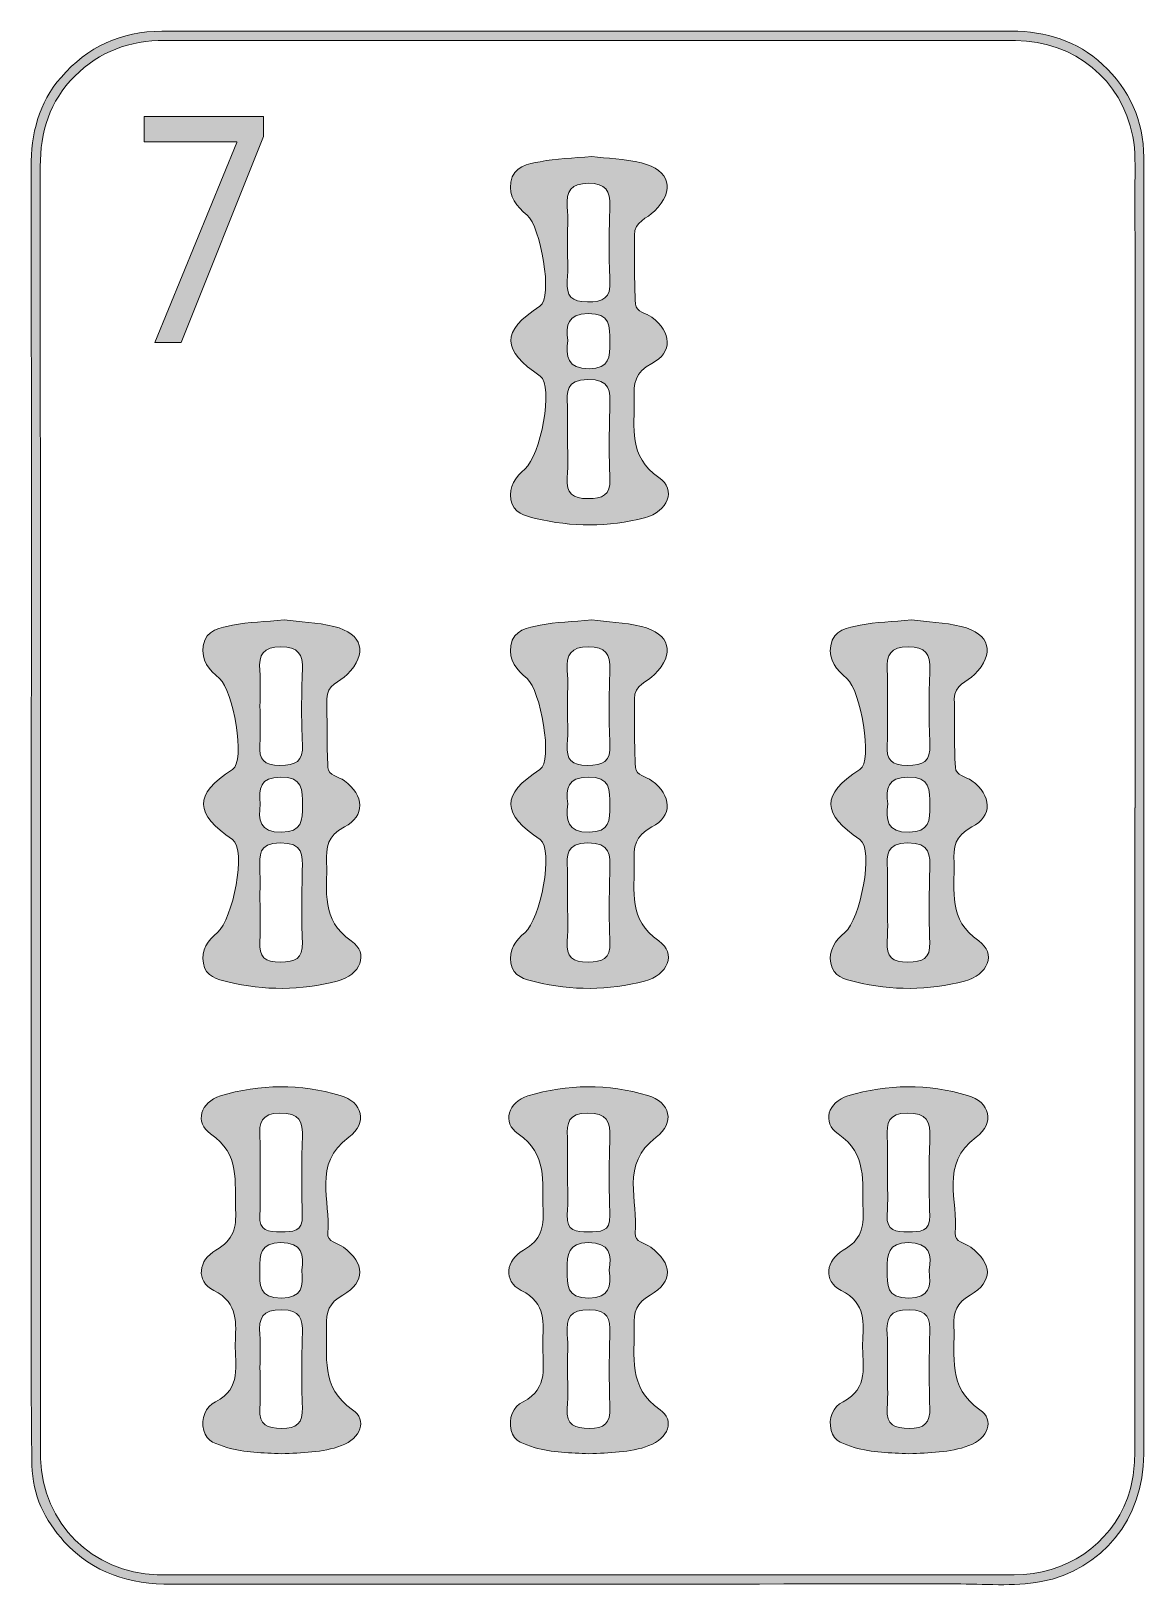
# Model space of a CAD drawing. Extents: x 3742 to 4053, y -981 to -547.
import ezdxf

# ---------------------------------------------------------------- set-up
doc = ezdxf.new("R2010")
doc.units = 0
doc.header["$MEASUREMENT"] = 0
doc.layers.add('Layer 1', color=7, linetype='Continuous', lineweight=0)

msp = doc.modelspace()

# ---------------------------------------------------------------- hatches: boundary and pattern name
at = {"layer": 'Layer 1', "true_color": 0x000000, "transparency": 33554687}
h = msp.add_hatch(color=18, dxfattribs=at)
h.dxf.hatch_style = 2
edge = h.paths.add_edge_path()
edge.add_spline(control_points=[(4050.4, -763.73), (4050.4, -763.73), (4050.35, -763.73), (4050.35, -763.73), (4050.35, -823.12), (4050.34, -882.52), (4050.35, -941.92), (4050.35, -946.93), (4050.06, -951.88), (4048.29, -956.65), (4043.49, -969.61), (4031.06, -978.05), (4016.63, -978.05), (3939.37, -978.04), (3862.1, -978.03), (3784.84, -978.02), (3782.29, -978.02), (3779.73, -978.08), (3777.18, -977.99), (3759, -977.34), (3745.32, -963.71), (3744.6, -945.55), (3744.56, -944.62), (3744.57, -943.7), (3744.57, -942.76), (3744.57, -823.39), (3744.6, -704.01), (3744.54, -584.63), (3744.54, -574.9), (3747.16, -566.36), (3754.16, -559.37), (3761.12, -552.44), (3769.52, -549.36), (3779.3, -549.37), (3836.26, -549.42), (3893.22, -549.39), (3950.18, -549.39), (3972.46, -549.39), (3994.74, -549.3), (4017.01, -549.43), (4033.56, -549.52), (4046.65, -560.34), (4049.76, -576.17), (4050.6, -580.41), (4050.38, -584.72), (4050.39, -589), (4050.4, -647.24), (4050.4, -705.49), (4050.4, -763.73)], knot_values=[0, 0, 0, 0, 1, 1, 1, 2, 2, 2, 3, 3, 3, 4, 4, 4, 5, 5, 5, 6, 6, 6, 7, 7, 7, 8, 8, 8, 9, 9, 9, 10, 10, 10, 11, 11, 11, 12, 12, 12, 13, 13, 13, 14, 14, 14, 15, 15, 15, 16, 16, 16, 16], degree=3, periodic=0)
edge = h.paths.add_edge_path()
edge.add_spline(control_points=[(4052.83, -815.57), (4052.83, -737.72), (4052.85, -659.87), (4052.83, -582.03), (4052.83, -571.72), (4048.88, -563.11), (4041.34, -556.11), (4034.15, -549.44), (4025.52, -546.77), (4015.87, -546.79), (3995.8, -546.82), (3975.73, -546.82), (3955.66, -546.82), (3896.6, -546.82), (3837.55, -546.8), (3778.49, -546.8), (3767.15, -546.8), (3757.77, -551.13), (3750.35, -559.69), (3744.07, -566.91), (3741.99, -575.42), (3742.01, -584.81), (3742.09, -644.33), (3742.05, -703.85), (3742.05, -763.36), (3742.05, -813.02), (3742.03, -862.68), (3742.05, -912.33), (3742.05, -924.04), (3741.99, -935.76), (3742.23, -947.47), (3742.4, -955.68), (3745.75, -962.72), (3751.26, -968.77), (3759.34, -977.63), (3769.54, -980.68), (3781.28, -980.65), (3854.25, -980.54), (3927.23, -980.63), (4000.2, -980.56), (4008.2, -980.54), (4016.26, -981.39), (4024.18, -979.92), (4041.22, -976.75), (4052.83, -962.3), (4052.84, -944.35), (4052.87, -901.43), (4052.83, -858.5), (4052.83, -815.57)], knot_values=[0, 0, 0, 0, 1, 1, 1, 2, 2, 2, 3, 3, 3, 4, 4, 4, 5, 5, 5, 6, 6, 6, 7, 7, 7, 8, 8, 8, 9, 9, 9, 10, 10, 10, 11, 11, 11, 12, 12, 12, 13, 13, 13, 14, 14, 14, 15, 15, 15, 16, 16, 16, 16], degree=3, periodic=0)
at = {"layer": 'Layer 1', "true_color": 0x831618, "transparency": 33554687}
h = msp.add_hatch(color=246, dxfattribs=at)
h.dxf.hatch_style = 2
h.paths.add_polyline_path([(3773.62, -570.61), (3773.62, -577.7), (3799.45, -577.7), (3799.45, -577.9), (3776.54, -633.79), (3783.93, -633.79), (3806.92, -576.25), (3806.92, -570.61)])
h = msp.add_hatch(color=246, dxfattribs=at)
h.dxf.hatch_style = 2
edge = h.paths.add_edge_path()
edge.add_spline(control_points=[(3891.92, -633.19), (3891.38, -637.65), (3891.66, -641.15), (3897.88, -641.07), (3903.6, -641), (3903.72, -637.84), (3903.7, -633.61), (3903.68, -629.21), (3903.87, -625.57), (3897.58, -625.68), (3891.86, -625.78), (3891.4, -628.86), (3891.92, -633.19)], knot_values=[0, 0, 0, 0, 1, 1, 1, 2, 2, 2, 3, 3, 3, 4, 4, 4, 4], degree=3, periodic=0)
edge = h.paths.add_edge_path()
edge.add_spline(control_points=[(3891.84, -659.97), (3891.84, -663.83), (3892.05, -667.7), (3891.78, -671.54), (3891.48, -675.94), (3893.27, -677.43), (3897.58, -677.37), (3901.58, -677.31), (3903.88, -676.52), (3903.69, -671.83), (3903.41, -665.16), (3903.51, -658.46), (3903.66, -651.78), (3903.77, -647.35), (3903.94, -644), (3897.48, -644.08), (3891.29, -644.16), (3891.73, -647.5), (3891.82, -651.49), (3891.88, -654.31), (3891.83, -657.14), (3891.84, -659.97)], knot_values=[0, 0, 0, 0, 1, 1, 1, 2, 2, 2, 3, 3, 3, 4, 4, 4, 5, 5, 5, 6, 6, 6, 7, 7, 7, 7], degree=3, periodic=0)
edge = h.paths.add_edge_path()
edge.add_spline(control_points=[(3891.84, -605.84), (3891.84, -609.42), (3892.03, -613.01), (3891.78, -616.57), (3891.49, -620.79), (3892.93, -622.44), (3897.4, -622.42), (3901.86, -622.41), (3903.96, -621.4), (3903.71, -616.46), (3903.36, -609.58), (3903.42, -602.65), (3903.7, -595.76), (3903.88, -591.24), (3902.46, -589.29), (3897.68, -589.29), (3892.79, -589.28), (3891.46, -591.47), (3891.79, -595.87), (3892.03, -599.17), (3891.83, -602.51), (3891.84, -605.84)], knot_values=[0, 0, 0, 0, 1, 1, 1, 2, 2, 2, 3, 3, 3, 4, 4, 4, 5, 5, 5, 6, 6, 6, 7, 7, 7, 7], degree=3, periodic=0)
edge = h.paths.add_edge_path()
edge.add_spline(control_points=[(3898.6, -581.79), (3902.85, -582.31), (3907.79, -582.45), (3912.48, -583.6), (3920.6, -585.61), (3921.97, -591.21), (3916.19, -597.03), (3914.13, -599.12), (3910.49, -599.91), (3910.53, -603.78), (3910.61, -610.2), (3910.47, -616.63), (3910.83, -623.02), (3910.96, -625.3), (3913.84, -625.51), (3915.44, -626.7), (3920.96, -630.82), (3921.36, -636.56), (3915.41, -639.6), (3910.62, -642.05), (3910.32, -645.3), (3910.45, -649.57), (3910.71, -657.49), (3908.7, -665.51), (3917.36, -671.46), (3922.4, -674.93), (3919.97, -680.97), (3913.37, -682.7), (3903.28, -685.34), (3893.05, -685.35), (3882.89, -682.9), (3879.93, -682.18), (3876.65, -681.44), (3876.01, -677.69), (3875.39, -674.01), (3877.26, -671.37), (3879.98, -669.06), (3884.18, -665.49), (3888.21, -645.92), (3884.17, -643.14), (3873.67, -635.93), (3873.02, -630.7), (3884.16, -623.59), (3887.89, -621.21), (3884.33, -601.32), (3880.54, -598.15), (3877.64, -595.73), (3875.34, -593.06), (3875.99, -589), (3876.74, -584.4), (3880.86, -583.93), (3884.19, -583.26), (3888.68, -582.34), (3893.35, -582.28), (3898.6, -581.79)], knot_values=[0, 0, 0, 0, 1, 1, 1, 2, 2, 2, 3, 3, 3, 4, 4, 4, 5, 5, 5, 6, 6, 6, 7, 7, 7, 8, 8, 8, 9, 9, 9, 10, 10, 10, 11, 11, 11, 12, 12, 12, 13, 13, 13, 14, 14, 14, 15, 15, 15, 16, 16, 16, 17, 17, 17, 18, 18, 18, 18], degree=3, periodic=0)
at = {"layer": 'Layer 1', "true_color": 0x0f592d, "transparency": 33554687}
h = msp.add_hatch(color=118, dxfattribs=at)
h.dxf.hatch_style = 2
edge = h.paths.add_edge_path()
edge.add_spline(control_points=[(3806.01, -762.67), (3805.47, -767.14), (3805.75, -770.64), (3811.97, -770.56), (3817.69, -770.49), (3817.82, -767.33), (3817.8, -763.09), (3817.77, -758.7), (3817.96, -755.05), (3811.67, -755.16), (3805.96, -755.26), (3805.5, -758.35), (3806.01, -762.67)], knot_values=[0, 0, 0, 0, 1, 1, 1, 2, 2, 2, 3, 3, 3, 4, 4, 4, 4], degree=3, periodic=0)
edge = h.paths.add_edge_path()
edge.add_spline(control_points=[(3805.93, -789.46), (3805.93, -793.32), (3806.14, -797.19), (3805.88, -801.03), (3805.57, -805.42), (3807.37, -806.92), (3811.68, -806.86), (3815.67, -806.8), (3817.98, -806), (3817.78, -801.32), (3817.5, -794.64), (3817.61, -787.95), (3817.76, -781.26), (3817.86, -776.83), (3818.04, -773.49), (3811.58, -773.57), (3805.39, -773.65), (3805.82, -776.98), (3805.91, -780.97), (3805.98, -783.8), (3805.93, -786.63), (3805.93, -789.46)], knot_values=[0, 0, 0, 0, 1, 1, 1, 2, 2, 2, 3, 3, 3, 4, 4, 4, 5, 5, 5, 6, 6, 6, 7, 7, 7, 7], degree=3, periodic=0)
edge = h.paths.add_edge_path()
edge.add_spline(control_points=[(3805.93, -735.32), (3805.93, -738.9), (3806.12, -742.49), (3805.88, -746.06), (3805.59, -750.27), (3807.02, -751.92), (3811.49, -751.91), (3815.95, -751.89), (3818.05, -750.88), (3817.8, -745.95), (3817.46, -739.06), (3817.52, -732.14), (3817.79, -725.25), (3817.97, -720.73), (3816.55, -718.78), (3811.77, -718.77), (3806.88, -718.77), (3805.55, -720.95), (3805.88, -725.36), (3806.12, -728.66), (3805.93, -732), (3805.93, -735.32)], knot_values=[0, 0, 0, 0, 1, 1, 1, 2, 2, 2, 3, 3, 3, 4, 4, 4, 5, 5, 5, 6, 6, 6, 7, 7, 7, 7], degree=3, periodic=0)
edge = h.paths.add_edge_path()
edge.add_spline(control_points=[(3812.7, -711.28), (3816.95, -711.8), (3821.89, -711.93), (3826.58, -713.09), (3834.7, -715.09), (3836.06, -720.69), (3830.29, -726.52), (3828.22, -728.6), (3824.58, -729.4), (3824.63, -733.27), (3824.7, -739.68), (3824.56, -746.11), (3824.93, -752.51), (3825.06, -754.78), (3827.94, -754.99), (3829.53, -756.18), (3835.06, -760.31), (3835.45, -766.05), (3829.5, -769.09), (3824.71, -771.53), (3824.41, -774.79), (3824.55, -779.05), (3824.8, -786.97), (3822.79, -794.99), (3831.45, -800.95), (3836.5, -804.42), (3834.06, -810.46), (3827.47, -812.19), (3817.38, -814.82), (3807.14, -814.84), (3796.98, -812.38), (3794.03, -811.67), (3790.74, -810.93), (3790.11, -807.18), (3789.48, -803.5), (3791.36, -800.85), (3794.07, -798.55), (3798.28, -794.97), (3802.31, -775.41), (3798.26, -772.63), (3787.76, -765.41), (3787.12, -760.19), (3798.25, -753.08), (3801.99, -750.69), (3798.42, -730.81), (3794.63, -727.64), (3791.73, -725.22), (3789.43, -722.54), (3790.09, -718.48), (3790.83, -713.89), (3794.95, -713.42), (3798.28, -712.74), (3802.78, -711.83), (3807.45, -711.76), (3812.7, -711.28)], knot_values=[0, 0, 0, 0, 1, 1, 1, 2, 2, 2, 3, 3, 3, 4, 4, 4, 5, 5, 5, 6, 6, 6, 7, 7, 7, 8, 8, 8, 9, 9, 9, 10, 10, 10, 11, 11, 11, 12, 12, 12, 13, 13, 13, 14, 14, 14, 15, 15, 15, 16, 16, 16, 17, 17, 17, 18, 18, 18, 18], degree=3, periodic=0)
h = msp.add_hatch(color=118, dxfattribs=at)
h.dxf.hatch_style = 2
edge = h.paths.add_edge_path()
edge.add_spline(control_points=[(3891.92, -762.67), (3891.38, -767.14), (3891.66, -770.64), (3897.88, -770.56), (3903.6, -770.49), (3903.72, -767.33), (3903.7, -763.09), (3903.68, -758.7), (3903.87, -755.05), (3897.58, -755.16), (3891.86, -755.26), (3891.4, -758.35), (3891.92, -762.67)], knot_values=[0, 0, 0, 0, 1, 1, 1, 2, 2, 2, 3, 3, 3, 4, 4, 4, 4], degree=3, periodic=0)
edge = h.paths.add_edge_path()
edge.add_spline(control_points=[(3891.84, -789.46), (3891.84, -793.32), (3892.05, -797.19), (3891.78, -801.03), (3891.48, -805.42), (3893.27, -806.92), (3897.58, -806.86), (3901.58, -806.8), (3903.88, -806), (3903.69, -801.32), (3903.41, -794.64), (3903.51, -787.95), (3903.66, -781.26), (3903.77, -776.83), (3903.94, -773.49), (3897.48, -773.57), (3891.29, -773.65), (3891.73, -776.98), (3891.82, -780.97), (3891.88, -783.8), (3891.83, -786.63), (3891.84, -789.46)], knot_values=[0, 0, 0, 0, 1, 1, 1, 2, 2, 2, 3, 3, 3, 4, 4, 4, 5, 5, 5, 6, 6, 6, 7, 7, 7, 7], degree=3, periodic=0)
edge = h.paths.add_edge_path()
edge.add_spline(control_points=[(3891.84, -735.32), (3891.84, -738.9), (3892.03, -742.49), (3891.78, -746.06), (3891.49, -750.27), (3892.93, -751.92), (3897.4, -751.91), (3901.86, -751.89), (3903.96, -750.88), (3903.71, -745.95), (3903.36, -739.06), (3903.42, -732.14), (3903.7, -725.25), (3903.88, -720.73), (3902.46, -718.78), (3897.68, -718.77), (3892.79, -718.77), (3891.46, -720.95), (3891.79, -725.36), (3892.03, -728.66), (3891.83, -732), (3891.84, -735.32)], knot_values=[0, 0, 0, 0, 1, 1, 1, 2, 2, 2, 3, 3, 3, 4, 4, 4, 5, 5, 5, 6, 6, 6, 7, 7, 7, 7], degree=3, periodic=0)
edge = h.paths.add_edge_path()
edge.add_spline(control_points=[(3898.6, -711.28), (3902.85, -711.8), (3907.79, -711.93), (3912.48, -713.09), (3920.6, -715.09), (3921.97, -720.69), (3916.19, -726.52), (3914.13, -728.6), (3910.49, -729.4), (3910.53, -733.27), (3910.61, -739.68), (3910.47, -746.11), (3910.83, -752.51), (3910.96, -754.78), (3913.84, -754.99), (3915.44, -756.18), (3920.96, -760.31), (3921.36, -766.05), (3915.41, -769.09), (3910.62, -771.53), (3910.32, -774.79), (3910.45, -779.05), (3910.71, -786.97), (3908.7, -794.99), (3917.36, -800.95), (3922.4, -804.42), (3919.97, -810.46), (3913.37, -812.19), (3903.28, -814.82), (3893.05, -814.84), (3882.89, -812.38), (3879.93, -811.67), (3876.65, -810.93), (3876.01, -807.18), (3875.39, -803.5), (3877.26, -800.85), (3879.98, -798.55), (3884.18, -794.97), (3888.21, -775.41), (3884.17, -772.63), (3873.67, -765.41), (3873.02, -760.19), (3884.16, -753.08), (3887.89, -750.69), (3884.33, -730.81), (3880.54, -727.64), (3877.64, -725.22), (3875.34, -722.54), (3875.99, -718.48), (3876.74, -713.89), (3880.86, -713.42), (3884.19, -712.74), (3888.68, -711.83), (3893.35, -711.76), (3898.6, -711.28)], knot_values=[0, 0, 0, 0, 1, 1, 1, 2, 2, 2, 3, 3, 3, 4, 4, 4, 5, 5, 5, 6, 6, 6, 7, 7, 7, 8, 8, 8, 9, 9, 9, 10, 10, 10, 11, 11, 11, 12, 12, 12, 13, 13, 13, 14, 14, 14, 15, 15, 15, 16, 16, 16, 17, 17, 17, 18, 18, 18, 18], degree=3, periodic=0)
h = msp.add_hatch(color=118, dxfattribs=at)
h.dxf.hatch_style = 2
edge = h.paths.add_edge_path()
edge.add_spline(control_points=[(3981.3, -762.67), (3980.76, -767.14), (3981.04, -770.64), (3987.26, -770.56), (3992.98, -770.49), (3993.1, -767.33), (3993.08, -763.09), (3993.06, -758.7), (3993.25, -755.05), (3986.96, -755.16), (3981.24, -755.26), (3980.78, -758.35), (3981.3, -762.67)], knot_values=[0, 0, 0, 0, 1, 1, 1, 2, 2, 2, 3, 3, 3, 4, 4, 4, 4], degree=3, periodic=0)
edge = h.paths.add_edge_path()
edge.add_spline(control_points=[(3981.22, -789.46), (3981.22, -793.32), (3981.43, -797.19), (3981.16, -801.03), (3980.86, -805.42), (3982.65, -806.92), (3986.96, -806.86), (3990.96, -806.8), (3993.26, -806), (3993.07, -801.32), (3992.79, -794.64), (3992.89, -787.95), (3993.04, -781.26), (3993.15, -776.83), (3993.32, -773.49), (3986.86, -773.57), (3980.67, -773.65), (3981.11, -776.98), (3981.2, -780.97), (3981.26, -783.8), (3981.21, -786.63), (3981.22, -789.46)], knot_values=[0, 0, 0, 0, 1, 1, 1, 2, 2, 2, 3, 3, 3, 4, 4, 4, 5, 5, 5, 6, 6, 6, 7, 7, 7, 7], degree=3, periodic=0)
edge = h.paths.add_edge_path()
edge.add_spline(control_points=[(3981.21, -735.32), (3981.21, -738.9), (3981.41, -742.49), (3981.16, -746.06), (3980.87, -750.27), (3982.31, -751.92), (3986.78, -751.91), (3991.24, -751.89), (3993.34, -750.88), (3993.09, -745.95), (3992.74, -739.06), (3992.8, -732.14), (3993.08, -725.25), (3993.26, -720.73), (3991.84, -718.78), (3987.06, -718.77), (3982.17, -718.77), (3980.84, -720.95), (3981.17, -725.36), (3981.41, -728.66), (3981.21, -732), (3981.21, -735.32)], knot_values=[0, 0, 0, 0, 1, 1, 1, 2, 2, 2, 3, 3, 3, 4, 4, 4, 5, 5, 5, 6, 6, 6, 7, 7, 7, 7], degree=3, periodic=0)
edge = h.paths.add_edge_path()
edge.add_spline(control_points=[(3987.98, -711.28), (3992.23, -711.8), (3997.17, -711.93), (4001.86, -713.09), (4009.98, -715.09), (4011.35, -720.69), (4005.57, -726.52), (4003.51, -728.6), (3999.87, -729.4), (3999.91, -733.27), (3999.99, -739.68), (3999.85, -746.11), (4000.21, -752.51), (4000.34, -754.78), (4003.22, -754.99), (4004.82, -756.18), (4010.34, -760.31), (4010.74, -766.05), (4004.79, -769.09), (4000, -771.53), (3999.7, -774.79), (3999.83, -779.05), (4000.09, -786.97), (3998.08, -794.99), (4006.74, -800.95), (4011.78, -804.42), (4009.35, -810.46), (4002.75, -812.19), (3992.66, -814.82), (3982.43, -814.84), (3972.27, -812.38), (3969.31, -811.67), (3966.03, -810.93), (3965.39, -807.18), (3964.77, -803.5), (3966.64, -800.85), (3969.36, -798.55), (3973.56, -794.97), (3977.59, -775.41), (3973.55, -772.63), (3963.05, -765.41), (3962.4, -760.19), (3973.54, -753.08), (3977.27, -750.69), (3973.71, -730.81), (3969.92, -727.64), (3967.02, -725.22), (3964.72, -722.54), (3965.37, -718.48), (3966.12, -713.89), (3970.24, -713.42), (3973.57, -712.74), (3978.06, -711.83), (3982.73, -711.76), (3987.98, -711.28)], knot_values=[0, 0, 0, 0, 1, 1, 1, 2, 2, 2, 3, 3, 3, 4, 4, 4, 5, 5, 5, 6, 6, 6, 7, 7, 7, 8, 8, 8, 9, 9, 9, 10, 10, 10, 11, 11, 11, 12, 12, 12, 13, 13, 13, 14, 14, 14, 15, 15, 15, 16, 16, 16, 17, 17, 17, 18, 18, 18, 18], degree=3, periodic=0)
h = msp.add_hatch(color=118, dxfattribs=at)
h.dxf.hatch_style = 2
edge = h.paths.add_edge_path()
edge.add_spline(control_points=[(3817.59, -892.88), (3818.4, -888.65), (3817.7, -885.21), (3811.71, -885.23), (3806.17, -885.24), (3805.75, -888.47), (3805.85, -892.79), (3805.95, -897.09), (3805.48, -900.82), (3811.94, -900.7), (3817.72, -900.6), (3818.14, -897.62), (3817.59, -892.88)], knot_values=[0, 0, 0, 0, 1, 1, 1, 2, 2, 2, 3, 3, 3, 4, 4, 4, 4], degree=3, periodic=0)
edge = h.paths.add_edge_path()
edge.add_spline(control_points=[(3805.94, -865.9), (3805.94, -869.76), (3806.14, -873.63), (3805.89, -877.47), (3805.58, -882.1), (3808.33, -882.26), (3811.75, -882.21), (3815.02, -882.16), (3817.91, -882.36), (3817.76, -877.62), (3817.54, -870.42), (3817.52, -863.2), (3817.79, -856.01), (3817.97, -851.33), (3816.95, -848.97), (3811.51, -849.04), (3806.19, -849.1), (3805.69, -851.79), (3805.89, -855.87), (3806.06, -859.2), (3805.93, -862.55), (3805.94, -865.9)], knot_values=[0, 0, 0, 0, 1, 1, 1, 2, 2, 2, 3, 3, 3, 4, 4, 4, 5, 5, 5, 6, 6, 6, 7, 7, 7, 7], degree=3, periodic=0)
edge = h.paths.add_edge_path()
edge.add_spline(control_points=[(3805.93, -920.08), (3805.93, -923.91), (3806.14, -927.76), (3805.88, -931.58), (3805.55, -936.24), (3808.06, -937.09), (3811.98, -937.14), (3816.2, -937.2), (3817.94, -935.63), (3817.78, -931.27), (3817.53, -924.38), (3817.57, -917.47), (3817.77, -910.57), (3817.9, -906.38), (3817.24, -904.08), (3812.06, -904), (3806.55, -903.91), (3805.52, -906.27), (3805.88, -910.88), (3806.12, -913.93), (3805.93, -917.01), (3805.93, -920.08)], knot_values=[0, 0, 0, 0, 1, 1, 1, 2, 2, 2, 3, 3, 3, 4, 4, 4, 5, 5, 5, 6, 6, 6, 7, 7, 7, 7], degree=3, periodic=0)
edge = h.paths.add_edge_path()
edge.add_spline(control_points=[(3811.95, -944.22), (3806.83, -943.82), (3801.65, -944.04), (3796.67, -942.41), (3793.95, -941.52), (3790.99, -940.92), (3790.21, -937.67), (3789.39, -934.31), (3790.68, -931.09), (3793.53, -929.66), (3800.93, -925.95), (3798.89, -919.38), (3799.02, -913.48), (3799.13, -907.78), (3800.21, -902.22), (3793.01, -898.58), (3787.85, -895.98), (3788.76, -890.05), (3793.6, -887.34), (3798.61, -884.53), (3799.36, -880.97), (3799.12, -876.03), (3798.75, -868.31), (3800.53, -860.52), (3792.15, -854.83), (3787.53, -851.69), (3789.34, -845.94), (3794.88, -844.23), (3805.95, -840.82), (3817.26, -840.87), (3828.35, -844.08), (3834.61, -845.89), (3836.11, -851.78), (3830.73, -855.77), (3820.52, -863.33), (3825.77, -873.51), (3824.87, -882.62), (3824.63, -885.07), (3827.65, -885.31), (3829.22, -886.49), (3835.29, -891.08), (3835.55, -896.1), (3829.06, -899.86), (3825.2, -902.09), (3824.39, -904.64), (3824.53, -908.53), (3824.83, -916.96), (3822.67, -925.57), (3831.79, -931.9), (3835.98, -934.81), (3834.11, -939.9), (3828.71, -941.93), (3823.3, -943.95), (3817.59, -943.87), (3811.95, -944.22)], knot_values=[0, 0, 0, 0, 1, 1, 1, 2, 2, 2, 3, 3, 3, 4, 4, 4, 5, 5, 5, 6, 6, 6, 7, 7, 7, 8, 8, 8, 9, 9, 9, 10, 10, 10, 11, 11, 11, 12, 12, 12, 13, 13, 13, 14, 14, 14, 15, 15, 15, 16, 16, 16, 17, 17, 17, 18, 18, 18, 18], degree=3, periodic=0)
h = msp.add_hatch(color=118, dxfattribs=at)
h.dxf.hatch_style = 2
edge = h.paths.add_edge_path()
edge.add_spline(control_points=[(3903.49, -892.88), (3904.31, -888.65), (3903.61, -885.21), (3897.62, -885.23), (3892.08, -885.24), (3891.66, -888.47), (3891.76, -892.79), (3891.86, -897.09), (3891.39, -900.82), (3897.84, -900.7), (3903.62, -900.6), (3904.05, -897.62), (3903.49, -892.88)], knot_values=[0, 0, 0, 0, 1, 1, 1, 2, 2, 2, 3, 3, 3, 4, 4, 4, 4], degree=3, periodic=0)
edge = h.paths.add_edge_path()
edge.add_spline(control_points=[(3891.85, -865.9), (3891.85, -869.76), (3892.05, -873.63), (3891.79, -877.47), (3891.49, -882.1), (3894.24, -882.26), (3897.66, -882.21), (3900.93, -882.16), (3903.82, -882.36), (3903.67, -877.62), (3903.44, -870.42), (3903.42, -863.2), (3903.7, -856.01), (3903.88, -851.33), (3902.85, -848.97), (3897.41, -849.04), (3892.09, -849.1), (3891.6, -851.79), (3891.8, -855.87), (3891.97, -859.2), (3891.83, -862.55), (3891.85, -865.9)], knot_values=[0, 0, 0, 0, 1, 1, 1, 2, 2, 2, 3, 3, 3, 4, 4, 4, 5, 5, 5, 6, 6, 6, 7, 7, 7, 7], degree=3, periodic=0)
edge = h.paths.add_edge_path()
edge.add_spline(control_points=[(3891.84, -920.08), (3891.84, -923.91), (3892.05, -927.76), (3891.79, -931.58), (3891.46, -936.24), (3893.96, -937.09), (3897.88, -937.14), (3902.11, -937.2), (3903.85, -935.63), (3903.69, -931.27), (3903.44, -924.38), (3903.47, -917.47), (3903.68, -910.57), (3903.81, -906.38), (3903.14, -904.08), (3897.96, -904), (3892.46, -903.91), (3891.42, -906.27), (3891.79, -910.88), (3892.03, -913.93), (3891.83, -917.01), (3891.84, -920.08)], knot_values=[0, 0, 0, 0, 1, 1, 1, 2, 2, 2, 3, 3, 3, 4, 4, 4, 5, 5, 5, 6, 6, 6, 7, 7, 7, 7], degree=3, periodic=0)
edge = h.paths.add_edge_path()
edge.add_spline(control_points=[(3897.85, -944.22), (3892.74, -943.82), (3887.56, -944.04), (3882.57, -942.41), (3879.85, -941.52), (3876.9, -940.92), (3876.11, -937.67), (3875.3, -934.31), (3876.59, -931.09), (3879.44, -929.66), (3886.84, -925.95), (3884.8, -919.38), (3884.92, -913.48), (3885.04, -907.78), (3886.12, -902.22), (3878.92, -898.58), (3873.76, -895.98), (3874.66, -890.05), (3879.51, -887.34), (3884.52, -884.53), (3885.27, -880.97), (3885.03, -876.03), (3884.66, -868.31), (3886.43, -860.52), (3878.06, -854.83), (3873.44, -851.69), (3875.25, -845.94), (3880.79, -844.23), (3891.86, -840.82), (3903.17, -840.87), (3914.26, -844.08), (3920.52, -845.89), (3922.01, -851.78), (3916.64, -855.77), (3906.43, -863.33), (3911.68, -873.51), (3910.78, -882.62), (3910.53, -885.07), (3913.55, -885.31), (3915.12, -886.49), (3921.2, -891.08), (3921.46, -896.1), (3914.96, -899.86), (3911.11, -902.09), (3910.29, -904.64), (3910.43, -908.53), (3910.73, -916.96), (3908.57, -925.57), (3917.69, -931.9), (3921.89, -934.81), (3920.01, -939.9), (3914.61, -941.93), (3909.21, -943.95), (3903.5, -943.87), (3897.85, -944.22)], knot_values=[0, 0, 0, 0, 1, 1, 1, 2, 2, 2, 3, 3, 3, 4, 4, 4, 5, 5, 5, 6, 6, 6, 7, 7, 7, 8, 8, 8, 9, 9, 9, 10, 10, 10, 11, 11, 11, 12, 12, 12, 13, 13, 13, 14, 14, 14, 15, 15, 15, 16, 16, 16, 17, 17, 17, 18, 18, 18, 18], degree=3, periodic=0)
h = msp.add_hatch(color=118, dxfattribs=at)
h.dxf.hatch_style = 2
edge = h.paths.add_edge_path()
edge.add_spline(control_points=[(3992.87, -892.88), (3993.69, -888.65), (3992.99, -885.21), (3987, -885.23), (3981.46, -885.24), (3981.04, -888.47), (3981.14, -892.79), (3981.24, -897.09), (3980.77, -900.82), (3987.22, -900.7), (3993, -900.6), (3993.43, -897.62), (3992.87, -892.88)], knot_values=[0, 0, 0, 0, 1, 1, 1, 2, 2, 2, 3, 3, 3, 4, 4, 4, 4], degree=3, periodic=0)
edge = h.paths.add_edge_path()
edge.add_spline(control_points=[(3981.23, -865.9), (3981.23, -869.76), (3981.43, -873.63), (3981.17, -877.47), (3980.87, -882.1), (3983.62, -882.26), (3987.04, -882.21), (3990.31, -882.16), (3993.2, -882.36), (3993.05, -877.62), (3992.82, -870.42), (3992.8, -863.2), (3993.08, -856.01), (3993.26, -851.33), (3992.23, -848.97), (3986.79, -849.04), (3981.47, -849.1), (3980.98, -851.79), (3981.18, -855.87), (3981.35, -859.2), (3981.21, -862.55), (3981.23, -865.9)], knot_values=[0, 0, 0, 0, 1, 1, 1, 2, 2, 2, 3, 3, 3, 4, 4, 4, 5, 5, 5, 6, 6, 6, 7, 7, 7, 7], degree=3, periodic=0)
edge = h.paths.add_edge_path()
edge.add_spline(control_points=[(3981.22, -920.08), (3981.22, -923.91), (3981.43, -927.76), (3981.17, -931.58), (3980.84, -936.24), (3983.34, -937.09), (3987.26, -937.14), (3991.49, -937.2), (3993.23, -935.63), (3993.07, -931.27), (3992.82, -924.38), (3992.85, -917.47), (3993.06, -910.57), (3993.19, -906.38), (3992.52, -904.08), (3987.34, -904), (3981.84, -903.91), (3980.8, -906.27), (3981.17, -910.88), (3981.41, -913.93), (3981.21, -917.01), (3981.22, -920.08)], knot_values=[0, 0, 0, 0, 1, 1, 1, 2, 2, 2, 3, 3, 3, 4, 4, 4, 5, 5, 5, 6, 6, 6, 7, 7, 7, 7], degree=3, periodic=0)
edge = h.paths.add_edge_path()
edge.add_spline(control_points=[(3987.23, -944.22), (3982.12, -943.82), (3976.94, -944.04), (3971.95, -942.41), (3969.23, -941.52), (3966.28, -940.92), (3965.49, -937.67), (3964.68, -934.31), (3965.97, -931.09), (3968.82, -929.66), (3976.22, -925.95), (3974.18, -919.38), (3974.3, -913.48), (3974.42, -907.78), (3975.5, -902.22), (3968.3, -898.58), (3963.14, -895.98), (3964.04, -890.05), (3968.89, -887.34), (3973.9, -884.53), (3974.64, -880.97), (3974.41, -876.03), (3974.04, -868.31), (3975.81, -860.52), (3967.44, -854.83), (3962.82, -851.69), (3964.63, -845.94), (3970.17, -844.23), (3981.24, -840.82), (3992.55, -840.87), (4003.64, -844.08), (4009.9, -845.89), (4011.39, -851.78), (4006.02, -855.77), (3995.81, -863.33), (4001.06, -873.51), (4000.16, -882.62), (3999.91, -885.07), (4002.93, -885.31), (4004.5, -886.49), (4010.58, -891.08), (4010.84, -896.1), (4004.34, -899.86), (4000.49, -902.09), (3999.67, -904.64), (3999.81, -908.53), (4000.11, -916.96), (3997.95, -925.57), (4007.07, -931.9), (4011.27, -934.81), (4009.39, -939.9), (4003.99, -941.93), (3998.59, -943.95), (3992.88, -943.87), (3987.23, -944.22)], knot_values=[0, 0, 0, 0, 1, 1, 1, 2, 2, 2, 3, 3, 3, 4, 4, 4, 5, 5, 5, 6, 6, 6, 7, 7, 7, 8, 8, 8, 9, 9, 9, 10, 10, 10, 11, 11, 11, 12, 12, 12, 13, 13, 13, 14, 14, 14, 15, 15, 15, 16, 16, 16, 17, 17, 17, 18, 18, 18, 18], degree=3, periodic=0)

# ---------------------------------------------------------------- linework, layer by layer
at = {"layer": 'Layer 1'}
msp.add_lwpolyline([(3773.62, -570.61), (3773.62, -577.7), (3799.45, -577.7), (3799.45, -577.9), (3776.54, -633.79), (3783.93, -633.79), (3806.92, -576.25), (3806.92, -570.61)], close=True, dxfattribs=at)
for points, knots in [([(4052.83, -815.57), (4052.83, -737.72), (4052.85, -659.87), (4052.83, -582.03), (4052.83, -571.72), (4048.88, -563.11), (4041.34, -556.11), (4034.15, -549.44), (4025.52, -546.77), (4015.87, -546.79), (3995.8, -546.82), (3975.73, -546.82), (3955.66, -546.82), (3896.6, -546.82), (3837.55, -546.8), (3778.49, -546.8), (3767.15, -546.8), (3757.77, -551.13), (3750.35, -559.69), (3744.07, -566.91), (3741.99, -575.42), (3742.01, -584.81), (3742.09, -644.33), (3742.05, -703.85), (3742.05, -763.36), (3742.05, -813.02), (3742.03, -862.68), (3742.05, -912.33), (3742.05, -924.04), (3741.99, -935.76), (3742.23, -947.47), (3742.4, -955.68), (3745.75, -962.72), (3751.26, -968.77), (3759.34, -977.63), (3769.54, -980.68), (3781.28, -980.65), (3854.25, -980.54), (3927.23, -980.63), (4000.2, -980.56), (4008.2, -980.54), (4016.26, -981.39), (4024.18, -979.92), (4041.22, -976.75), (4052.83, -962.3), (4052.84, -944.35), (4052.87, -901.43), (4052.83, -858.5), (4052.83, -815.57)], [0, 0, 0, 0, 1, 1, 1, 2, 2, 2, 3, 3, 3, 4, 4, 4, 5, 5, 5, 6, 6, 6, 7, 7, 7, 8, 8, 8, 9, 9, 9, 10, 10, 10, 11, 11, 11, 12, 12, 12, 13, 13, 13, 14, 14, 14, 15, 15, 15, 16, 16, 16, 16]), ([(4050.4, -763.73), (4050.4, -763.73), (4050.35, -763.73), (4050.35, -763.73), (4050.35, -823.12), (4050.34, -882.52), (4050.35, -941.92), (4050.35, -946.93), (4050.06, -951.88), (4048.29, -956.65), (4043.49, -969.61), (4031.06, -978.05), (4016.63, -978.05), (3939.37, -978.04), (3862.1, -978.03), (3784.84, -978.02), (3782.29, -978.02), (3779.73, -978.08), (3777.18, -977.99), (3759, -977.34), (3745.32, -963.71), (3744.6, -945.55), (3744.56, -944.62), (3744.57, -943.7), (3744.57, -942.76), (3744.57, -823.39), (3744.6, -704.01), (3744.54, -584.63), (3744.54, -574.9), (3747.16, -566.36), (3754.16, -559.37), (3761.12, -552.44), (3769.52, -549.36), (3779.3, -549.37), (3836.26, -549.42), (3893.22, -549.39), (3950.18, -549.39), (3972.46, -549.39), (3994.74, -549.3), (4017.01, -549.43), (4033.56, -549.52), (4046.65, -560.34), (4049.76, -576.17), (4050.6, -580.41), (4050.38, -584.72), (4050.39, -589), (4050.4, -647.24), (4050.4, -705.49), (4050.4, -763.73)], [0, 0, 0, 0, 1, 1, 1, 2, 2, 2, 3, 3, 3, 4, 4, 4, 5, 5, 5, 6, 6, 6, 7, 7, 7, 8, 8, 8, 9, 9, 9, 10, 10, 10, 11, 11, 11, 12, 12, 12, 13, 13, 13, 14, 14, 14, 15, 15, 15, 16, 16, 16, 16]), ([(4050.4, -763.73), (4050.4, -763.73), (4050.35, -763.73), (4050.35, -763.73), (4050.35, -823.12), (4050.34, -882.52), (4050.35, -941.92), (4050.35, -946.93), (4050.06, -951.88), (4048.29, -956.65), (4043.49, -969.61), (4031.06, -978.05), (4016.63, -978.05), (3939.37, -978.04), (3862.1, -978.03), (3784.84, -978.02), (3782.29, -978.02), (3779.73, -978.08), (3777.18, -977.99), (3759, -977.34), (3745.32, -963.71), (3744.6, -945.55), (3744.56, -944.62), (3744.57, -943.7), (3744.57, -942.76), (3744.57, -823.39), (3744.6, -704.01), (3744.54, -584.63), (3744.54, -574.9), (3747.16, -566.36), (3754.16, -559.37), (3761.12, -552.44), (3769.52, -549.36), (3779.3, -549.37), (3836.26, -549.42), (3893.22, -549.39), (3950.18, -549.39), (3972.46, -549.39), (3994.74, -549.3), (4017.01, -549.43), (4033.56, -549.52), (4046.65, -560.34), (4049.76, -576.17), (4050.6, -580.41), (4050.38, -584.72), (4050.39, -589), (4050.4, -647.24), (4050.4, -705.49), (4050.4, -763.73)], [0, 0, 0, 0, 1, 1, 1, 2, 2, 2, 3, 3, 3, 4, 4, 4, 5, 5, 5, 6, 6, 6, 7, 7, 7, 8, 8, 8, 9, 9, 9, 10, 10, 10, 11, 11, 11, 12, 12, 12, 13, 13, 13, 14, 14, 14, 15, 15, 15, 16, 16, 16, 16]), ([(3898.6, -581.79), (3902.85, -582.31), (3907.79, -582.45), (3912.48, -583.6), (3920.6, -585.61), (3921.97, -591.21), (3916.19, -597.03), (3914.13, -599.12), (3910.49, -599.91), (3910.53, -603.78), (3910.61, -610.2), (3910.47, -616.63), (3910.83, -623.02), (3910.96, -625.3), (3913.84, -625.51), (3915.44, -626.7), (3920.96, -630.82), (3921.36, -636.56), (3915.41, -639.6), (3910.62, -642.05), (3910.32, -645.3), (3910.45, -649.57), (3910.71, -657.49), (3908.7, -665.51), (3917.36, -671.46), (3922.4, -674.93), (3919.97, -680.97), (3913.37, -682.7), (3903.28, -685.34), (3893.05, -685.35), (3882.89, -682.9), (3879.93, -682.18), (3876.65, -681.44), (3876.01, -677.69), (3875.39, -674.01), (3877.26, -671.37), (3879.98, -669.06), (3884.18, -665.49), (3888.21, -645.92), (3884.17, -643.14), (3873.67, -635.93), (3873.02, -630.7), (3884.16, -623.59), (3887.89, -621.21), (3884.33, -601.32), (3880.54, -598.15), (3877.64, -595.73), (3875.34, -593.06), (3875.99, -589), (3876.74, -584.4), (3880.86, -583.93), (3884.19, -583.26), (3888.68, -582.34), (3893.35, -582.28), (3898.6, -581.79)], [0, 0, 0, 0, 1, 1, 1, 2, 2, 2, 3, 3, 3, 4, 4, 4, 5, 5, 5, 6, 6, 6, 7, 7, 7, 8, 8, 8, 9, 9, 9, 10, 10, 10, 11, 11, 11, 12, 12, 12, 13, 13, 13, 14, 14, 14, 15, 15, 15, 16, 16, 16, 17, 17, 17, 18, 18, 18, 18]), ([(3891.84, -605.84), (3891.84, -609.42), (3892.03, -613.01), (3891.78, -616.57), (3891.49, -620.79), (3892.93, -622.44), (3897.4, -622.42), (3901.86, -622.41), (3903.96, -621.4), (3903.71, -616.46), (3903.36, -609.58), (3903.42, -602.65), (3903.7, -595.76), (3903.88, -591.24), (3902.46, -589.29), (3897.68, -589.29), (3892.79, -589.28), (3891.46, -591.47), (3891.79, -595.87), (3892.03, -599.17), (3891.83, -602.51), (3891.84, -605.84)], [0, 0, 0, 0, 1, 1, 1, 2, 2, 2, 3, 3, 3, 4, 4, 4, 5, 5, 5, 6, 6, 6, 7, 7, 7, 7]), ([(3891.92, -633.19), (3891.38, -637.65), (3891.66, -641.15), (3897.88, -641.07), (3903.6, -641), (3903.72, -637.84), (3903.7, -633.61), (3903.68, -629.21), (3903.87, -625.57), (3897.58, -625.68), (3891.86, -625.78), (3891.4, -628.86), (3891.92, -633.19)], [0, 0, 0, 0, 1, 1, 1, 2, 2, 2, 3, 3, 3, 4, 4, 4, 4]), ([(3891.84, -659.97), (3891.84, -663.83), (3892.05, -667.7), (3891.78, -671.54), (3891.48, -675.94), (3893.27, -677.43), (3897.58, -677.37), (3901.58, -677.31), (3903.88, -676.52), (3903.69, -671.83), (3903.41, -665.16), (3903.51, -658.46), (3903.66, -651.78), (3903.77, -647.35), (3903.94, -644), (3897.48, -644.08), (3891.29, -644.16), (3891.73, -647.5), (3891.82, -651.49), (3891.88, -654.31), (3891.83, -657.14), (3891.84, -659.97)], [0, 0, 0, 0, 1, 1, 1, 2, 2, 2, 3, 3, 3, 4, 4, 4, 5, 5, 5, 6, 6, 6, 7, 7, 7, 7]), ([(3812.7, -711.28), (3816.95, -711.8), (3821.89, -711.93), (3826.58, -713.09), (3834.7, -715.09), (3836.06, -720.69), (3830.29, -726.52), (3828.22, -728.6), (3824.58, -729.4), (3824.63, -733.27), (3824.7, -739.68), (3824.56, -746.11), (3824.93, -752.51), (3825.06, -754.78), (3827.94, -754.99), (3829.53, -756.18), (3835.06, -760.31), (3835.45, -766.05), (3829.5, -769.09), (3824.71, -771.53), (3824.41, -774.79), (3824.55, -779.05), (3824.8, -786.97), (3822.79, -794.99), (3831.45, -800.95), (3836.5, -804.42), (3834.06, -810.46), (3827.47, -812.19), (3817.38, -814.82), (3807.14, -814.84), (3796.98, -812.38), (3794.03, -811.67), (3790.74, -810.93), (3790.11, -807.18), (3789.48, -803.5), (3791.36, -800.85), (3794.07, -798.55), (3798.28, -794.97), (3802.31, -775.41), (3798.26, -772.63), (3787.76, -765.41), (3787.12, -760.19), (3798.25, -753.08), (3801.99, -750.69), (3798.42, -730.81), (3794.63, -727.64), (3791.73, -725.22), (3789.43, -722.54), (3790.09, -718.48), (3790.83, -713.89), (3794.95, -713.42), (3798.28, -712.74), (3802.78, -711.83), (3807.45, -711.76), (3812.7, -711.28)], [0, 0, 0, 0, 1, 1, 1, 2, 2, 2, 3, 3, 3, 4, 4, 4, 5, 5, 5, 6, 6, 6, 7, 7, 7, 8, 8, 8, 9, 9, 9, 10, 10, 10, 11, 11, 11, 12, 12, 12, 13, 13, 13, 14, 14, 14, 15, 15, 15, 16, 16, 16, 17, 17, 17, 18, 18, 18, 18]), ([(3898.6, -711.28), (3902.85, -711.8), (3907.79, -711.93), (3912.48, -713.09), (3920.6, -715.09), (3921.97, -720.69), (3916.19, -726.52), (3914.13, -728.6), (3910.49, -729.4), (3910.53, -733.27), (3910.61, -739.68), (3910.47, -746.11), (3910.83, -752.51), (3910.96, -754.78), (3913.84, -754.99), (3915.44, -756.18), (3920.96, -760.31), (3921.36, -766.05), (3915.41, -769.09), (3910.62, -771.53), (3910.32, -774.79), (3910.45, -779.05), (3910.71, -786.97), (3908.7, -794.99), (3917.36, -800.95), (3922.4, -804.42), (3919.97, -810.46), (3913.37, -812.19), (3903.28, -814.82), (3893.05, -814.84), (3882.89, -812.38), (3879.93, -811.67), (3876.65, -810.93), (3876.01, -807.18), (3875.39, -803.5), (3877.26, -800.85), (3879.98, -798.55), (3884.18, -794.97), (3888.21, -775.41), (3884.17, -772.63), (3873.67, -765.41), (3873.02, -760.19), (3884.16, -753.08), (3887.89, -750.69), (3884.33, -730.81), (3880.54, -727.64), (3877.64, -725.22), (3875.34, -722.54), (3875.99, -718.48), (3876.74, -713.89), (3880.86, -713.42), (3884.19, -712.74), (3888.68, -711.83), (3893.35, -711.76), (3898.6, -711.28)], [0, 0, 0, 0, 1, 1, 1, 2, 2, 2, 3, 3, 3, 4, 4, 4, 5, 5, 5, 6, 6, 6, 7, 7, 7, 8, 8, 8, 9, 9, 9, 10, 10, 10, 11, 11, 11, 12, 12, 12, 13, 13, 13, 14, 14, 14, 15, 15, 15, 16, 16, 16, 17, 17, 17, 18, 18, 18, 18]), ([(3987.98, -711.28), (3992.23, -711.8), (3997.17, -711.93), (4001.86, -713.09), (4009.98, -715.09), (4011.35, -720.69), (4005.57, -726.52), (4003.51, -728.6), (3999.87, -729.4), (3999.91, -733.27), (3999.99, -739.68), (3999.85, -746.11), (4000.21, -752.51), (4000.34, -754.78), (4003.22, -754.99), (4004.82, -756.18), (4010.34, -760.31), (4010.74, -766.05), (4004.79, -769.09), (4000, -771.53), (3999.7, -774.79), (3999.83, -779.05), (4000.09, -786.97), (3998.08, -794.99), (4006.74, -800.95), (4011.78, -804.42), (4009.35, -810.46), (4002.75, -812.19), (3992.66, -814.82), (3982.43, -814.84), (3972.27, -812.38), (3969.31, -811.67), (3966.03, -810.93), (3965.39, -807.18), (3964.77, -803.5), (3966.64, -800.85), (3969.36, -798.55), (3973.56, -794.97), (3977.59, -775.41), (3973.55, -772.63), (3963.05, -765.41), (3962.4, -760.19), (3973.54, -753.08), (3977.27, -750.69), (3973.71, -730.81), (3969.92, -727.64), (3967.02, -725.22), (3964.72, -722.54), (3965.37, -718.48), (3966.12, -713.89), (3970.24, -713.42), (3973.57, -712.74), (3978.06, -711.83), (3982.73, -711.76), (3987.98, -711.28)], [0, 0, 0, 0, 1, 1, 1, 2, 2, 2, 3, 3, 3, 4, 4, 4, 5, 5, 5, 6, 6, 6, 7, 7, 7, 8, 8, 8, 9, 9, 9, 10, 10, 10, 11, 11, 11, 12, 12, 12, 13, 13, 13, 14, 14, 14, 15, 15, 15, 16, 16, 16, 17, 17, 17, 18, 18, 18, 18]), ([(3805.93, -735.32), (3805.93, -738.9), (3806.12, -742.49), (3805.88, -746.06), (3805.59, -750.27), (3807.02, -751.92), (3811.49, -751.91), (3815.95, -751.89), (3818.05, -750.88), (3817.8, -745.95), (3817.46, -739.06), (3817.52, -732.14), (3817.79, -725.25), (3817.97, -720.73), (3816.55, -718.78), (3811.77, -718.77), (3806.88, -718.77), (3805.55, -720.95), (3805.88, -725.36), (3806.12, -728.66), (3805.93, -732), (3805.93, -735.32)], [0, 0, 0, 0, 1, 1, 1, 2, 2, 2, 3, 3, 3, 4, 4, 4, 5, 5, 5, 6, 6, 6, 7, 7, 7, 7]), ([(3891.84, -735.32), (3891.84, -738.9), (3892.03, -742.49), (3891.78, -746.06), (3891.49, -750.27), (3892.93, -751.92), (3897.4, -751.91), (3901.86, -751.89), (3903.96, -750.88), (3903.71, -745.95), (3903.36, -739.06), (3903.42, -732.14), (3903.7, -725.25), (3903.88, -720.73), (3902.46, -718.78), (3897.68, -718.77), (3892.79, -718.77), (3891.46, -720.95), (3891.79, -725.36), (3892.03, -728.66), (3891.83, -732), (3891.84, -735.32)], [0, 0, 0, 0, 1, 1, 1, 2, 2, 2, 3, 3, 3, 4, 4, 4, 5, 5, 5, 6, 6, 6, 7, 7, 7, 7]), ([(3981.21, -735.32), (3981.21, -738.9), (3981.41, -742.49), (3981.16, -746.06), (3980.87, -750.27), (3982.31, -751.92), (3986.78, -751.91), (3991.24, -751.89), (3993.34, -750.88), (3993.09, -745.95), (3992.74, -739.06), (3992.8, -732.14), (3993.08, -725.25), (3993.26, -720.73), (3991.84, -718.78), (3987.06, -718.77), (3982.17, -718.77), (3980.84, -720.95), (3981.17, -725.36), (3981.41, -728.66), (3981.21, -732), (3981.21, -735.32)], [0, 0, 0, 0, 1, 1, 1, 2, 2, 2, 3, 3, 3, 4, 4, 4, 5, 5, 5, 6, 6, 6, 7, 7, 7, 7]), ([(3806.01, -762.67), (3805.47, -767.14), (3805.75, -770.64), (3811.97, -770.56), (3817.69, -770.49), (3817.82, -767.33), (3817.8, -763.09), (3817.77, -758.7), (3817.96, -755.05), (3811.67, -755.16), (3805.96, -755.26), (3805.5, -758.35), (3806.01, -762.67)], [0, 0, 0, 0, 1, 1, 1, 2, 2, 2, 3, 3, 3, 4, 4, 4, 4]), ([(3891.92, -762.67), (3891.38, -767.14), (3891.66, -770.64), (3897.88, -770.56), (3903.6, -770.49), (3903.72, -767.33), (3903.7, -763.09), (3903.68, -758.7), (3903.87, -755.05), (3897.58, -755.16), (3891.86, -755.26), (3891.4, -758.35), (3891.92, -762.67)], [0, 0, 0, 0, 1, 1, 1, 2, 2, 2, 3, 3, 3, 4, 4, 4, 4]), ([(3981.3, -762.67), (3980.76, -767.14), (3981.04, -770.64), (3987.26, -770.56), (3992.98, -770.49), (3993.1, -767.33), (3993.08, -763.09), (3993.06, -758.7), (3993.25, -755.05), (3986.96, -755.16), (3981.24, -755.26), (3980.78, -758.35), (3981.3, -762.67)], [0, 0, 0, 0, 1, 1, 1, 2, 2, 2, 3, 3, 3, 4, 4, 4, 4]), ([(3805.93, -789.46), (3805.93, -793.32), (3806.14, -797.19), (3805.88, -801.03), (3805.57, -805.42), (3807.37, -806.92), (3811.68, -806.86), (3815.67, -806.8), (3817.98, -806), (3817.78, -801.32), (3817.5, -794.64), (3817.61, -787.95), (3817.76, -781.26), (3817.86, -776.83), (3818.04, -773.49), (3811.58, -773.57), (3805.39, -773.65), (3805.82, -776.98), (3805.91, -780.97), (3805.98, -783.8), (3805.93, -786.63), (3805.93, -789.46)], [0, 0, 0, 0, 1, 1, 1, 2, 2, 2, 3, 3, 3, 4, 4, 4, 5, 5, 5, 6, 6, 6, 7, 7, 7, 7]), ([(3891.84, -789.46), (3891.84, -793.32), (3892.05, -797.19), (3891.78, -801.03), (3891.48, -805.42), (3893.27, -806.92), (3897.58, -806.86), (3901.58, -806.8), (3903.88, -806), (3903.69, -801.32), (3903.41, -794.64), (3903.51, -787.95), (3903.66, -781.26), (3903.77, -776.83), (3903.94, -773.49), (3897.48, -773.57), (3891.29, -773.65), (3891.73, -776.98), (3891.82, -780.97), (3891.88, -783.8), (3891.83, -786.63), (3891.84, -789.46)], [0, 0, 0, 0, 1, 1, 1, 2, 2, 2, 3, 3, 3, 4, 4, 4, 5, 5, 5, 6, 6, 6, 7, 7, 7, 7]), ([(3981.22, -789.46), (3981.22, -793.32), (3981.43, -797.19), (3981.16, -801.03), (3980.86, -805.42), (3982.65, -806.92), (3986.96, -806.86), (3990.96, -806.8), (3993.26, -806), (3993.07, -801.32), (3992.79, -794.64), (3992.89, -787.95), (3993.04, -781.26), (3993.15, -776.83), (3993.32, -773.49), (3986.86, -773.57), (3980.67, -773.65), (3981.11, -776.98), (3981.2, -780.97), (3981.26, -783.8), (3981.21, -786.63), (3981.22, -789.46)], [0, 0, 0, 0, 1, 1, 1, 2, 2, 2, 3, 3, 3, 4, 4, 4, 5, 5, 5, 6, 6, 6, 7, 7, 7, 7]), ([(3811.95, -944.22), (3806.83, -943.82), (3801.65, -944.04), (3796.67, -942.41), (3793.95, -941.52), (3790.99, -940.92), (3790.21, -937.67), (3789.39, -934.31), (3790.68, -931.09), (3793.53, -929.66), (3800.93, -925.95), (3798.89, -919.38), (3799.02, -913.48), (3799.13, -907.78), (3800.21, -902.22), (3793.01, -898.58), (3787.85, -895.98), (3788.76, -890.05), (3793.6, -887.34), (3798.61, -884.53), (3799.36, -880.97), (3799.12, -876.03), (3798.75, -868.31), (3800.53, -860.52), (3792.15, -854.83), (3787.53, -851.69), (3789.34, -845.94), (3794.88, -844.23), (3805.95, -840.82), (3817.26, -840.87), (3828.35, -844.08), (3834.61, -845.89), (3836.11, -851.78), (3830.73, -855.77), (3820.52, -863.33), (3825.77, -873.51), (3824.87, -882.62), (3824.63, -885.07), (3827.65, -885.31), (3829.22, -886.49), (3835.29, -891.08), (3835.55, -896.1), (3829.06, -899.86), (3825.2, -902.09), (3824.39, -904.64), (3824.53, -908.53), (3824.83, -916.96), (3822.67, -925.57), (3831.79, -931.9), (3835.98, -934.81), (3834.11, -939.9), (3828.71, -941.93), (3823.3, -943.95), (3817.59, -943.87), (3811.95, -944.22)], [0, 0, 0, 0, 1, 1, 1, 2, 2, 2, 3, 3, 3, 4, 4, 4, 5, 5, 5, 6, 6, 6, 7, 7, 7, 8, 8, 8, 9, 9, 9, 10, 10, 10, 11, 11, 11, 12, 12, 12, 13, 13, 13, 14, 14, 14, 15, 15, 15, 16, 16, 16, 17, 17, 17, 18, 18, 18, 18]), ([(3897.85, -944.22), (3892.74, -943.82), (3887.56, -944.04), (3882.57, -942.41), (3879.85, -941.52), (3876.9, -940.92), (3876.11, -937.67), (3875.3, -934.31), (3876.59, -931.09), (3879.44, -929.66), (3886.84, -925.95), (3884.8, -919.38), (3884.92, -913.48), (3885.04, -907.78), (3886.12, -902.22), (3878.92, -898.58), (3873.76, -895.98), (3874.66, -890.05), (3879.51, -887.34), (3884.52, -884.53), (3885.27, -880.97), (3885.03, -876.03), (3884.66, -868.31), (3886.43, -860.52), (3878.06, -854.83), (3873.44, -851.69), (3875.25, -845.94), (3880.79, -844.23), (3891.86, -840.82), (3903.17, -840.87), (3914.26, -844.08), (3920.52, -845.89), (3922.01, -851.78), (3916.64, -855.77), (3906.43, -863.33), (3911.68, -873.51), (3910.78, -882.62), (3910.53, -885.07), (3913.55, -885.31), (3915.12, -886.49), (3921.2, -891.08), (3921.46, -896.1), (3914.96, -899.86), (3911.11, -902.09), (3910.29, -904.64), (3910.43, -908.53), (3910.73, -916.96), (3908.57, -925.57), (3917.69, -931.9), (3921.89, -934.81), (3920.01, -939.9), (3914.61, -941.93), (3909.21, -943.95), (3903.5, -943.87), (3897.85, -944.22)], [0, 0, 0, 0, 1, 1, 1, 2, 2, 2, 3, 3, 3, 4, 4, 4, 5, 5, 5, 6, 6, 6, 7, 7, 7, 8, 8, 8, 9, 9, 9, 10, 10, 10, 11, 11, 11, 12, 12, 12, 13, 13, 13, 14, 14, 14, 15, 15, 15, 16, 16, 16, 17, 17, 17, 18, 18, 18, 18]), ([(3987.23, -944.22), (3982.12, -943.82), (3976.94, -944.04), (3971.95, -942.41), (3969.23, -941.52), (3966.28, -940.92), (3965.49, -937.67), (3964.68, -934.31), (3965.97, -931.09), (3968.82, -929.66), (3976.22, -925.95), (3974.18, -919.38), (3974.3, -913.48), (3974.42, -907.78), (3975.5, -902.22), (3968.3, -898.58), (3963.14, -895.98), (3964.04, -890.05), (3968.89, -887.34), (3973.9, -884.53), (3974.64, -880.97), (3974.41, -876.03), (3974.04, -868.31), (3975.81, -860.52), (3967.44, -854.83), (3962.82, -851.69), (3964.63, -845.94), (3970.17, -844.23), (3981.24, -840.82), (3992.55, -840.87), (4003.64, -844.08), (4009.9, -845.89), (4011.39, -851.78), (4006.02, -855.77), (3995.81, -863.33), (4001.06, -873.51), (4000.16, -882.62), (3999.91, -885.07), (4002.93, -885.31), (4004.5, -886.49), (4010.58, -891.08), (4010.84, -896.1), (4004.34, -899.86), (4000.49, -902.09), (3999.67, -904.64), (3999.81, -908.53), (4000.11, -916.96), (3997.95, -925.57), (4007.07, -931.9), (4011.27, -934.81), (4009.39, -939.9), (4003.99, -941.93), (3998.59, -943.95), (3992.88, -943.87), (3987.23, -944.22)], [0, 0, 0, 0, 1, 1, 1, 2, 2, 2, 3, 3, 3, 4, 4, 4, 5, 5, 5, 6, 6, 6, 7, 7, 7, 8, 8, 8, 9, 9, 9, 10, 10, 10, 11, 11, 11, 12, 12, 12, 13, 13, 13, 14, 14, 14, 15, 15, 15, 16, 16, 16, 17, 17, 17, 18, 18, 18, 18]), ([(3805.94, -865.9), (3805.94, -869.76), (3806.14, -873.63), (3805.89, -877.47), (3805.58, -882.1), (3808.33, -882.26), (3811.75, -882.21), (3815.02, -882.16), (3817.91, -882.36), (3817.76, -877.62), (3817.54, -870.42), (3817.52, -863.2), (3817.79, -856.01), (3817.97, -851.33), (3816.95, -848.97), (3811.51, -849.04), (3806.19, -849.1), (3805.69, -851.79), (3805.89, -855.87), (3806.06, -859.2), (3805.93, -862.55), (3805.94, -865.9)], [0, 0, 0, 0, 1, 1, 1, 2, 2, 2, 3, 3, 3, 4, 4, 4, 5, 5, 5, 6, 6, 6, 7, 7, 7, 7]), ([(3891.85, -865.9), (3891.85, -869.76), (3892.05, -873.63), (3891.79, -877.47), (3891.49, -882.1), (3894.24, -882.26), (3897.66, -882.21), (3900.93, -882.16), (3903.82, -882.36), (3903.67, -877.62), (3903.44, -870.42), (3903.42, -863.2), (3903.7, -856.01), (3903.88, -851.33), (3902.85, -848.97), (3897.41, -849.04), (3892.09, -849.1), (3891.6, -851.79), (3891.8, -855.87), (3891.97, -859.2), (3891.83, -862.55), (3891.85, -865.9)], [0, 0, 0, 0, 1, 1, 1, 2, 2, 2, 3, 3, 3, 4, 4, 4, 5, 5, 5, 6, 6, 6, 7, 7, 7, 7]), ([(3981.23, -865.9), (3981.23, -869.76), (3981.43, -873.63), (3981.17, -877.47), (3980.87, -882.1), (3983.62, -882.26), (3987.04, -882.21), (3990.31, -882.16), (3993.2, -882.36), (3993.05, -877.62), (3992.82, -870.42), (3992.8, -863.2), (3993.08, -856.01), (3993.26, -851.33), (3992.23, -848.97), (3986.79, -849.04), (3981.47, -849.1), (3980.98, -851.79), (3981.18, -855.87), (3981.35, -859.2), (3981.21, -862.55), (3981.23, -865.9)], [0, 0, 0, 0, 1, 1, 1, 2, 2, 2, 3, 3, 3, 4, 4, 4, 5, 5, 5, 6, 6, 6, 7, 7, 7, 7]), ([(3817.59, -892.88), (3818.4, -888.65), (3817.7, -885.21), (3811.71, -885.23), (3806.17, -885.24), (3805.75, -888.47), (3805.85, -892.79), (3805.95, -897.09), (3805.48, -900.82), (3811.94, -900.7), (3817.72, -900.6), (3818.14, -897.62), (3817.59, -892.88)], [0, 0, 0, 0, 1, 1, 1, 2, 2, 2, 3, 3, 3, 4, 4, 4, 4]), ([(3903.49, -892.88), (3904.31, -888.65), (3903.61, -885.21), (3897.62, -885.23), (3892.08, -885.24), (3891.66, -888.47), (3891.76, -892.79), (3891.86, -897.09), (3891.39, -900.82), (3897.84, -900.7), (3903.62, -900.6), (3904.05, -897.62), (3903.49, -892.88)], [0, 0, 0, 0, 1, 1, 1, 2, 2, 2, 3, 3, 3, 4, 4, 4, 4]), ([(3992.87, -892.88), (3993.69, -888.65), (3992.99, -885.21), (3987, -885.23), (3981.46, -885.24), (3981.04, -888.47), (3981.14, -892.79), (3981.24, -897.09), (3980.77, -900.82), (3987.22, -900.7), (3993, -900.6), (3993.43, -897.62), (3992.87, -892.88)], [0, 0, 0, 0, 1, 1, 1, 2, 2, 2, 3, 3, 3, 4, 4, 4, 4]), ([(3805.93, -920.08), (3805.93, -923.91), (3806.14, -927.76), (3805.88, -931.58), (3805.55, -936.24), (3808.06, -937.09), (3811.98, -937.14), (3816.2, -937.2), (3817.94, -935.63), (3817.78, -931.27), (3817.53, -924.38), (3817.57, -917.47), (3817.77, -910.57), (3817.9, -906.38), (3817.24, -904.08), (3812.06, -904), (3806.55, -903.91), (3805.52, -906.27), (3805.88, -910.88), (3806.12, -913.93), (3805.93, -917.01), (3805.93, -920.08)], [0, 0, 0, 0, 1, 1, 1, 2, 2, 2, 3, 3, 3, 4, 4, 4, 5, 5, 5, 6, 6, 6, 7, 7, 7, 7]), ([(3891.84, -920.08), (3891.84, -923.91), (3892.05, -927.76), (3891.79, -931.58), (3891.46, -936.24), (3893.96, -937.09), (3897.88, -937.14), (3902.11, -937.2), (3903.85, -935.63), (3903.69, -931.27), (3903.44, -924.38), (3903.47, -917.47), (3903.68, -910.57), (3903.81, -906.38), (3903.14, -904.08), (3897.96, -904), (3892.46, -903.91), (3891.42, -906.27), (3891.79, -910.88), (3892.03, -913.93), (3891.83, -917.01), (3891.84, -920.08)], [0, 0, 0, 0, 1, 1, 1, 2, 2, 2, 3, 3, 3, 4, 4, 4, 5, 5, 5, 6, 6, 6, 7, 7, 7, 7]), ([(3981.22, -920.08), (3981.22, -923.91), (3981.43, -927.76), (3981.17, -931.58), (3980.84, -936.24), (3983.34, -937.09), (3987.26, -937.14), (3991.49, -937.2), (3993.23, -935.63), (3993.07, -931.27), (3992.82, -924.38), (3992.85, -917.47), (3993.06, -910.57), (3993.19, -906.38), (3992.52, -904.08), (3987.34, -904), (3981.84, -903.91), (3980.8, -906.27), (3981.17, -910.88), (3981.41, -913.93), (3981.21, -917.01), (3981.22, -920.08)], [0, 0, 0, 0, 1, 1, 1, 2, 2, 2, 3, 3, 3, 4, 4, 4, 5, 5, 5, 6, 6, 6, 7, 7, 7, 7])]:
    msp.add_open_spline(points, degree=3, knots=knots, dxfattribs=at)

doc.saveas('drawing.dxf')
